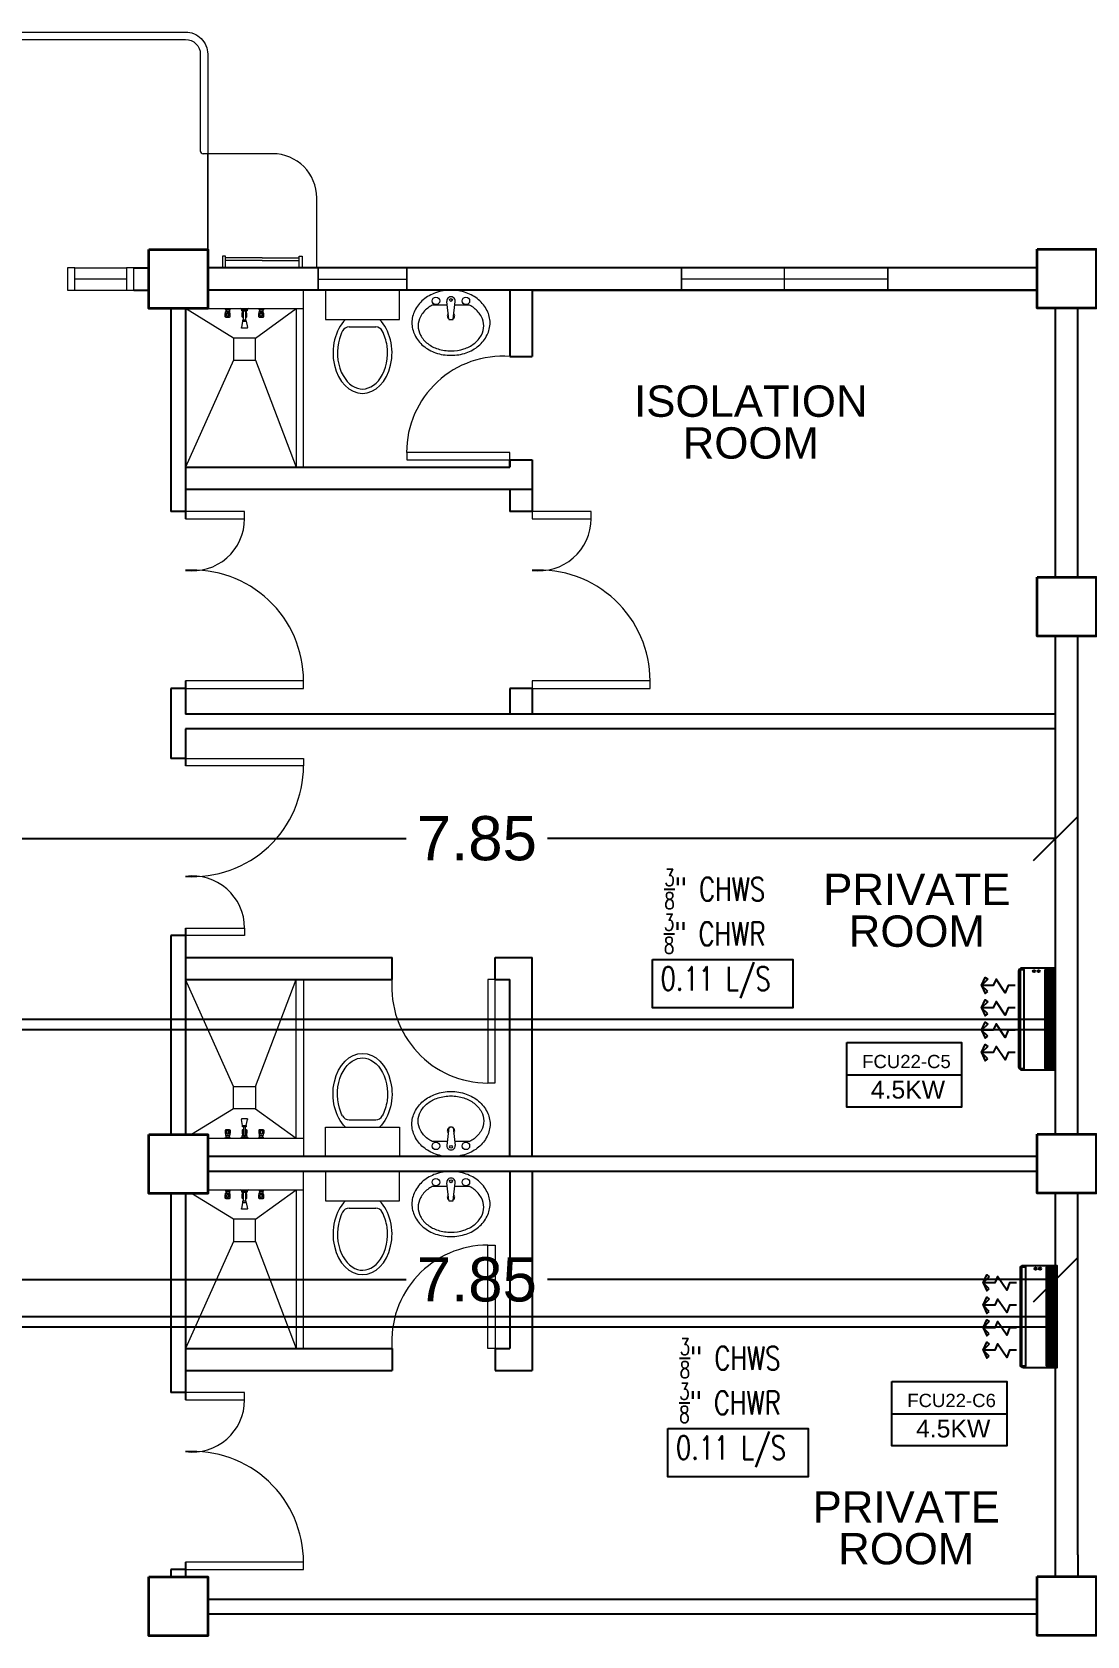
# Model space of a CAD drawing. Header units: millimetres. Extents: x 5 to 598, y 3 to 339.
# Drawn here: x 145.38 to 152.54, y 132.88 to 143.76 of the extents above; entities that cross this region are included whole.
import ezdxf

# ---------------------------------------------------------------- set-up
doc = ezdxf.new("R2010")
doc.units = ezdxf.units.MM
doc.header["$MEASUREMENT"] = 0
for name, color, linetype in [('AIR', 7, 'Continuous'), ('fcu line', 7, 'Continuous'), ('fcu return', 7, 'Continuous'), ('label', 7, 'Continuous'), ('Legends', 7, 'Continuous'), ('pipe label', 7, 'Continuous')]:
    doc.layers.add(name, color=color, linetype=linetype)
doc.styles.add('Arch-Dim', font='simplex.shx', dxfattribs={"width": 0.75})
doc.styles.get("Standard").update_dxf_attribs({"font": 'arial.ttf'})
doc.styles.add('SWISSLT175', font='swissl.ttf', dxfattribs={"height": 0.175})
doc.dimstyles.new('Copy of dimension', dxfattribs={"dimtxt": 0.3, "dimasz": 0.3, "dimexe": 0.18, "dimexo": 0.0625, "dimgap": 0.09, "dimtad": 0, "dimzin": 0, "dimdsep": 46, "dimtxsty": 'Standard', "dimblk": 'OBLIQUE', "dimcen": 0.09, "dimclrd": 256, "dimclre": 256, "dimclrt": 256, "dimadec": 0, "dimazin": 0, "dimtfac": 1, "dimtofl": 0, "dimtmove": 0, "dimatfit": 3, "dimldrblk": 'OBLIQUE', "dimfxl": 1, "dimtolj": 1, "dimtzin": 0, "dimarcsym": 0})

# ---------------------------------------------------------------- blocks, each defined once
blk = doc.blocks.new('CARRIER-S30-32 (FCD)')
at = {"layer": 'AIR'}
for p, q in [((0.825, -0.05), (-0.825, -0.05)), ((0.825, -0.075), (-0.825, -0.075)), ((0.825, -0.1), (-0.825, -0.1)), ((0.825, -0.125), (-0.825, -0.125)), ((0.825, -0.15), (-0.825, -0.15)), ((-0.6, -0.025), (-0.6, -0.175)), ((-0.4, -0.025), (-0.4, -0.175)), ((-0.2, -0.025), (-0.2, -0.175)), ((0, -0.025), (0, -0.175)), ((0.2, -0.025), (0.2, -0.175)), ((0.4, -0.025), (0.4, -0.175)), ((0.6, -0.025), (0.6, -0.175))]:
    blk.add_line(p, q, dxfattribs=at)
for points in [[(-0.8, -0.62), (0.8, -0.62, 0.414214), (0.85, -0.57), (0.85, 0), (-0.85, 0), (-0.85, -0.57, 0.414214)], [(-0.8, -0.595), (0.8, -0.595, 0.414214), (0.825, -0.57), (0.825, -0.525), (-0.825, -0.525), (-0.825, -0.57, 0.414214)]]:
    blk.add_lwpolyline(points, format="xyb", close=True, dxfattribs=at)
for points in [[(-0.825, -0.025), (0.825, -0.025), (0.825, -0.175), (-0.825, -0.175)], [(-0.664, -1.134), (-0.562, -1.239), (-0.697, -1.177)], [(-0.461, -1.134), (-0.562, -1.239), (-0.428, -1.177)], [(-0.289, -1.134), (-0.188, -1.239), (-0.322, -1.177)], [(-0.086, -1.134), (-0.188, -1.239), (-0.053, -1.177)], [(0.086, -1.134), (0.187, -1.239), (0.053, -1.177)], [(0.289, -1.134), (0.187, -1.239), (0.322, -1.177)], [(0.461, -1.134), (0.562, -1.239), (0.428, -1.177)], [(0.664, -1.134), (0.562, -1.239), (0.697, -1.177)]]:
    blk.add_lwpolyline(points, close=True, dxfattribs=at)
for points in [[(-0.562, -0.678), (-0.562, -0.794), (-0.44, -0.843), (-0.667, -0.996), (-0.562, -1.044), (-0.562, -1.239)], [(-0.188, -0.678), (-0.188, -0.794), (-0.065, -0.843), (-0.292, -0.996), (-0.188, -1.044), (-0.188, -1.239)], [(0.187, -0.678), (0.187, -0.794), (0.31, -0.843), (0.083, -0.996), (0.187, -1.044), (0.187, -1.239)], [(0.562, -0.678), (0.562, -0.794), (0.685, -0.843), (0.458, -0.996), (0.562, -1.044), (0.562, -1.239)]]:
    blk.add_lwpolyline(points, dxfattribs=at)
for centre in [(-0.8, -0.285), (-0.8, -0.36)]:
    blk.add_circle(centre, 0.0187, dxfattribs=at)
blk = doc.blocks.new('_Oblique')
at = {"color": 0, "linetype": 'ByBlock', "lineweight": -2}
blk.add_line((-0.5, -0.5), (0.5, 0.5), dxfattribs=at)
blk = doc.blocks.new('*D92')
at = {"layer": 'Defpoints', "color": 0, "transparency": 16777216}
for p in [(152.325, 135.3), (144.475, 135.05), (152.325, 135.05)]:
    blk.add_point(p, dxfattribs=at)
at = {"layer": 'Legends', "lineweight": -2, "transparency": 16777216}
for p, q in [((144.475, 135.112), (144.475, 135.48)), ((152.325, 135.112), (152.325, 135.48)), ((144.475, 135.3), (147.92, 135.3)), ((152.325, 135.3), (148.879, 135.3))]:
    blk.add_line(p, q, dxfattribs=at)
at = {"layer": 'Legends', "lineweight": -2, "transparency": 16777216, "xscale": 0.3, "yscale": 0.3, "zscale": 0.3, "rotation": 180}
blk.add_blockref('_Oblique', (144.475, 135.3), dxfattribs=at)
at = {"layer": 'Legends', "lineweight": -2, "transparency": 16777216, "xscale": 0.3, "yscale": 0.3, "zscale": 0.3}
blk.add_blockref('_Oblique', (152.325, 135.3), dxfattribs=at)
at = {"layer": 'Legends', "transparency": 16777216, "insert": (148.4, 135.3), "char_height": 0.3, "attachment_point": 5}
blk.add_mtext('\\A1;7.85', dxfattribs=at)
blk = doc.blocks.new('*D95')
at = {"layer": 'Defpoints', "color": 0, "transparency": 16777216}
for p in [(152.325, 138.291), (144.475, 137.067), (152.325, 137.067)]:
    blk.add_point(p, dxfattribs=at)
at = {"layer": 'Legends', "lineweight": -2, "transparency": 16777216}
for p, q in [((144.475, 137.13), (144.475, 138.471)), ((152.325, 137.13), (152.325, 138.471)), ((144.475, 138.291), (147.92, 138.291)), ((152.325, 138.291), (148.879, 138.291))]:
    blk.add_line(p, q, dxfattribs=at)
at = {"layer": 'Legends', "lineweight": -2, "transparency": 16777216, "xscale": 0.3, "yscale": 0.3, "zscale": 0.3, "rotation": 180}
blk.add_blockref('_Oblique', (144.475, 138.291), dxfattribs=at)
at = {"layer": 'Legends', "lineweight": -2, "transparency": 16777216, "xscale": 0.3, "yscale": 0.3, "zscale": 0.3}
blk.add_blockref('_Oblique', (152.325, 138.291), dxfattribs=at)
at = {"layer": 'Legends', "transparency": 16777216, "insert": (148.4, 138.291), "char_height": 0.3, "attachment_point": 5}
blk.add_mtext('\\A1;7.85', dxfattribs=at)

msp = doc.modelspace()

# ---------------------------------------------------------------- linework, layer by layer
at = {"color": 8, "linetype": 'ByBlock', "lineweight": 9}
for p, q in [((147.015, 142.934), (146.545, 142.934)), ((147.315, 142.159), (147.315, 142.634)), ((146.695, 142.239), (146.675, 142.239)), ((146.675, 142.239), (146.675, 142.159)), ((146.695, 142.159), (146.695, 142.239)), ((147.195, 142.159), (147.195, 142.239)), ((147.195, 142.239), (147.215, 142.239)), ((147.215, 142.239), (147.215, 142.159)), ((146.575, 142.159), (147.325, 142.159)), ((146.945, 142.229), (146.695, 142.229)), ((146.945, 142.209), (146.695, 142.209)), ((146.945, 142.229), (147.195, 142.229)), ((146.945, 142.209), (147.195, 142.209)), ((147.215, 142.159), (147.315, 142.159)), ((147.325, 142.159), (147.325, 142.009)), ((147.925, 142.009), (147.925, 142.159)), ((151.187, 142.159), (149.787, 142.159)), ((149.787, 142.159), (149.787, 142.009)), ((150.487, 142.009), (150.487, 142.159)), ((151.187, 142.009), (151.187, 142.159)), ((147.325, 142.084), (147.925, 142.084)), ((151.187, 142.084), (149.787, 142.084)), ((147.325, 142.009), (147.925, 142.009)), ((150.487, 142.009), (151.187, 142.009)), ((146.575, 141.884), (147.225, 141.884)), ((152.325, 139.134), (152.325, 139.662)), ((152.475, 137.234), (152.475, 138.234)), ((152.475, 136.287), (152.475, 137.084)), ((146.575, 136.259), (147.225, 136.259)), ((146.575, 135.909), (147.225, 135.909)), ((152.325, 133.434), (152.325, 133.287))]:
    msp.add_line(p, q, dxfattribs=at)
at = {"color": 8, "linetype": 'ByBlock', "lineweight": 13}
for p, q in [((145.675, 142.159), (146.025, 142.159)), ((146.025, 142.084), (145.675, 142.084)), ((145.675, 142.009), (146.025, 142.009))]:
    msp.add_line(p, q, dxfattribs=at)
at = {"color": 8, "linetype": 'ByBlock', "lineweight": 25}
for p, q in [((146.075, 142.159), (146.175, 142.159)), ((152.2, 142.159), (146.575, 142.159)), ((146.075, 142.009), (146.175, 142.009)), ((152.2, 142.009), (146.575, 142.009)), ((148.775, 142.009), (152.2, 142.009)), ((146.325, 141.884), (146.325, 140.509)), ((146.425, 141.884), (146.425, 140.459)), ((152.325, 140.062), (152.325, 141.886)), ((152.475, 140.062), (152.475, 141.886)), ((146.425, 140.509), (146.325, 140.509)), ((152.325, 136.287), (152.325, 139.662)), ((152.475, 136.287), (152.475, 139.662)), ((146.325, 139.309), (146.325, 139.084)), ((146.425, 139.309), (146.325, 139.309)), ((146.425, 139.359), (146.425, 139.134)), ((146.325, 139.084), (146.325, 138.834)), ((152.325, 139.134), (146.425, 139.134)), ((152.325, 139.034), (146.425, 139.034)), ((146.425, 139.034), (146.425, 138.784)), ((152.325, 136.287), (152.325, 139.034)), ((146.425, 138.834), (146.325, 138.834)), ((146.425, 137.684), (146.425, 136.284)), ((146.325, 137.634), (146.325, 136.284)), ((146.425, 137.634), (146.325, 137.634)), ((152.2, 136.134), (146.575, 136.134)), ((152.2, 136.034), (146.575, 136.034)), ((146.325, 135.884), (146.325, 134.534)), ((146.425, 135.884), (146.425, 134.484)), ((152.325, 133.287), (152.325, 135.887)), ((152.325, 133.434), (152.325, 135.887)), ((152.475, 133.434), (152.475, 135.887)), ((146.425, 134.534), (146.325, 134.534)), ((152.475, 133.434), (152.475, 133.287)), ((146.325, 133.334), (146.325, 133.284)), ((146.425, 133.334), (146.325, 133.334)), ((146.425, 133.384), (146.425, 133.284)), ((146.575, 133.134), (152.2, 133.134)), ((146.575, 133.034), (152.2, 133.034))]:
    msp.add_line(p, q, dxfattribs=at)
at = {"color": 8, "lineweight": 9}
for p, q in [((147.375, 142.009), (147.375, 141.809)), ((147.875, 142.009), (147.375, 142.009)), ((147.875, 141.809), (147.875, 142.009)), ((148.21, 141.811), (148.197, 141.932)), ((148.239, 141.811), (148.253, 141.932)), ((146.694, 141.884), (146.728, 141.884)), ((146.694, 141.883), (146.694, 141.884)), ((146.694, 141.883), (146.728, 141.883)), ((146.694, 141.883), (146.697, 141.876)), ((146.694, 141.85), (146.697, 141.854)), ((146.694, 141.828), (146.694, 141.85)), ((146.694, 141.828), (146.728, 141.828)), ((146.698, 141.826), (146.694, 141.828)), ((146.697, 141.876), (146.725, 141.876)), ((146.697, 141.862), (146.698, 141.864)), ((146.697, 141.862), (146.725, 141.862)), ((146.697, 141.856), (146.697, 141.862)), ((146.698, 141.864), (146.724, 141.864)), ((146.698, 141.85), (146.705, 141.85)), ((146.698, 141.837), (146.698, 141.849)), ((146.698, 141.826), (146.724, 141.826)), ((146.698, 141.825), (146.698, 141.826)), ((146.698, 141.825), (146.724, 141.825)), ((146.7, 141.876), (146.7, 141.864)), ((146.705, 141.837), (146.705, 141.849)), ((146.724, 141.85), (146.717, 141.85)), ((146.717, 141.837), (146.717, 141.849)), ((146.722, 141.876), (146.722, 141.864)), ((146.725, 141.862), (146.724, 141.864)), ((146.724, 141.837), (146.724, 141.849)), ((146.724, 141.826), (146.728, 141.828)), ((146.724, 141.825), (146.724, 141.826)), ((146.728, 141.883), (146.725, 141.876)), ((146.725, 141.856), (146.725, 141.862)), ((146.728, 141.85), (146.726, 141.854)), ((146.728, 141.883), (146.728, 141.884)), ((146.728, 141.828), (146.728, 141.85)), ((146.807, 141.878), (146.796, 141.884)), ((146.796, 141.884), (146.854, 141.884)), ((146.842, 141.878), (146.807, 141.878)), ((146.807, 141.868), (146.807, 141.878)), ((146.807, 141.878), (146.842, 141.878)), ((146.842, 141.868), (146.807, 141.868)), ((146.808, 141.85), (146.81, 141.854)), ((146.808, 141.828), (146.808, 141.85)), ((146.808, 141.828), (146.817, 141.828)), ((146.812, 141.826), (146.808, 141.828)), ((146.811, 141.864), (146.817, 141.864)), ((146.811, 141.862), (146.811, 141.864)), ((146.811, 141.862), (146.817, 141.862)), ((146.811, 141.856), (146.811, 141.862)), ((146.811, 141.85), (146.817, 141.85)), ((146.812, 141.837), (146.812, 141.849)), ((146.812, 141.826), (146.817, 141.826)), ((146.812, 141.825), (146.812, 141.826)), ((146.812, 141.825), (146.817, 141.825)), ((146.812, 141.806), (146.812, 141.798)), ((146.837, 141.806), (146.812, 141.806)), ((146.813, 141.868), (146.813, 141.864)), ((146.817, 141.806), (146.817, 141.868)), ((146.817, 141.868), (146.832, 141.868)), ((146.832, 141.868), (146.832, 141.806)), ((146.832, 141.864), (146.838, 141.864)), ((146.832, 141.862), (146.839, 141.862)), ((146.838, 141.85), (146.832, 141.85)), ((146.832, 141.828), (146.841, 141.828)), ((146.832, 141.826), (146.838, 141.826)), ((146.832, 141.825), (146.838, 141.825)), ((146.836, 141.868), (146.836, 141.864)), ((146.837, 141.798), (146.837, 141.806)), ((146.839, 141.862), (146.838, 141.864)), ((146.838, 141.837), (146.838, 141.849)), ((146.838, 141.826), (146.841, 141.828)), ((146.838, 141.825), (146.838, 141.826)), ((146.839, 141.856), (146.839, 141.862)), ((146.841, 141.85), (146.839, 141.854)), ((146.841, 141.828), (146.841, 141.85)), ((146.854, 141.884), (146.842, 141.878)), ((146.842, 141.878), (146.842, 141.868)), ((146.921, 141.883), (146.921, 141.884)), ((146.921, 141.884), (146.955, 141.884)), ((146.921, 141.883), (146.925, 141.876)), ((146.921, 141.883), (146.955, 141.883)), ((146.922, 141.85), (146.924, 141.854)), ((146.922, 141.828), (146.922, 141.85)), ((146.925, 141.826), (146.922, 141.828)), ((146.922, 141.828), (146.955, 141.828)), ((146.924, 141.862), (146.925, 141.864)), ((146.924, 141.856), (146.924, 141.862)), ((146.924, 141.862), (146.952, 141.862)), ((146.925, 141.876), (146.952, 141.876)), ((146.925, 141.864), (146.952, 141.864)), ((146.925, 141.85), (146.932, 141.85)), ((146.925, 141.837), (146.925, 141.849)), ((146.925, 141.825), (146.925, 141.826)), ((146.925, 141.826), (146.951, 141.826)), ((146.925, 141.825), (146.951, 141.825)), ((146.927, 141.876), (146.927, 141.864)), ((146.932, 141.837), (146.932, 141.849)), ((146.952, 141.85), (146.944, 141.85)), ((146.944, 141.837), (146.944, 141.849)), ((146.95, 141.876), (146.95, 141.864)), ((146.951, 141.837), (146.951, 141.849)), ((146.951, 141.826), (146.955, 141.828)), ((146.951, 141.825), (146.951, 141.826)), ((146.955, 141.883), (146.952, 141.876)), ((146.952, 141.862), (146.952, 141.864)), ((146.952, 141.856), (146.952, 141.862)), ((146.955, 141.85), (146.953, 141.854)), ((146.955, 141.883), (146.955, 141.884)), ((146.955, 141.828), (146.955, 141.85)), ((147.375, 141.809), (147.875, 141.809)), ((146.812, 141.798), (146.804, 141.756)), ((146.844, 141.752), (146.805, 141.752)), ((146.812, 141.798), (146.837, 141.798)), ((146.812, 141.798), (146.837, 141.798)), ((146.837, 141.798), (146.846, 141.756)), ((147.534, 141.759), (147.715, 141.759)), ((146.812, 136.344), (146.804, 136.386)), ((146.844, 136.39), (146.805, 136.39)), ((146.837, 136.344), (146.846, 136.386)), ((147.534, 136.384), (147.715, 136.384)), ((146.698, 136.316), (146.694, 136.314)), ((146.694, 136.314), (146.728, 136.314)), ((146.694, 136.314), (146.694, 136.292)), ((146.694, 136.292), (146.697, 136.288)), ((146.694, 136.259), (146.697, 136.266)), ((146.694, 136.259), (146.728, 136.259)), ((146.694, 136.259), (146.728, 136.259)), ((146.694, 136.259), (146.694, 136.259)), ((146.697, 136.286), (146.697, 136.28)), ((146.697, 136.28), (146.698, 136.278)), ((146.697, 136.28), (146.725, 136.28)), ((146.697, 136.266), (146.725, 136.266)), ((146.698, 136.317), (146.724, 136.317)), ((146.698, 136.317), (146.698, 136.316)), ((146.698, 136.316), (146.724, 136.316)), ((146.698, 136.305), (146.698, 136.293)), ((146.698, 136.292), (146.705, 136.292)), ((146.698, 136.278), (146.724, 136.278)), ((146.7, 136.266), (146.7, 136.278)), ((146.705, 136.305), (146.705, 136.293)), ((146.717, 136.305), (146.717, 136.293)), ((146.724, 136.292), (146.717, 136.292)), ((146.722, 136.266), (146.722, 136.278)), ((146.724, 136.317), (146.724, 136.316)), ((146.724, 136.316), (146.728, 136.314)), ((146.724, 136.305), (146.724, 136.293)), ((146.725, 136.28), (146.724, 136.278)), ((146.725, 136.286), (146.725, 136.28)), ((146.728, 136.259), (146.725, 136.266)), ((146.728, 136.292), (146.726, 136.288)), ((146.728, 136.314), (146.728, 136.292)), ((146.728, 136.259), (146.728, 136.259)), ((146.807, 136.264), (146.796, 136.259)), ((146.796, 136.259), (146.854, 136.259)), ((146.842, 136.274), (146.807, 136.274)), ((146.807, 136.274), (146.807, 136.264)), ((146.842, 136.264), (146.807, 136.264)), ((146.807, 136.264), (146.842, 136.264)), ((146.812, 136.316), (146.808, 136.314)), ((146.808, 136.314), (146.817, 136.314)), ((146.808, 136.314), (146.808, 136.292)), ((146.808, 136.292), (146.81, 136.288)), ((146.811, 136.292), (146.817, 136.292)), ((146.811, 136.286), (146.811, 136.28)), ((146.811, 136.28), (146.817, 136.28)), ((146.811, 136.28), (146.811, 136.278)), ((146.811, 136.278), (146.817, 136.278)), ((146.812, 136.336), (146.812, 136.344)), ((146.812, 136.344), (146.837, 136.344)), ((146.812, 136.344), (146.837, 136.344)), ((146.837, 136.336), (146.812, 136.336)), ((146.812, 136.317), (146.817, 136.317)), ((146.812, 136.317), (146.812, 136.316)), ((146.812, 136.316), (146.817, 136.316)), ((146.812, 136.305), (146.812, 136.293)), ((146.813, 136.274), (146.813, 136.278)), ((146.817, 136.336), (146.817, 136.274)), ((146.817, 136.274), (146.832, 136.274)), ((146.832, 136.274), (146.832, 136.336)), ((146.832, 136.317), (146.838, 136.317)), ((146.832, 136.316), (146.838, 136.316)), ((146.832, 136.314), (146.841, 136.314)), ((146.838, 136.292), (146.832, 136.292)), ((146.832, 136.28), (146.839, 136.28)), ((146.832, 136.278), (146.838, 136.278)), ((146.836, 136.274), (146.836, 136.278)), ((146.837, 136.344), (146.837, 136.336)), ((146.838, 136.317), (146.838, 136.316)), ((146.838, 136.316), (146.841, 136.314)), ((146.838, 136.305), (146.838, 136.293)), ((146.839, 136.28), (146.838, 136.278)), ((146.841, 136.292), (146.839, 136.288)), ((146.839, 136.286), (146.839, 136.28)), ((146.841, 136.314), (146.841, 136.292)), ((146.842, 136.264), (146.842, 136.274)), ((146.854, 136.259), (146.842, 136.264)), ((146.921, 136.259), (146.925, 136.266)), ((146.921, 136.259), (146.921, 136.259)), ((146.921, 136.259), (146.955, 136.259)), ((146.921, 136.259), (146.955, 136.259)), ((146.925, 136.316), (146.922, 136.314)), ((146.922, 136.314), (146.922, 136.292)), ((146.922, 136.314), (146.955, 136.314)), ((146.922, 136.292), (146.924, 136.288)), ((146.924, 136.286), (146.924, 136.28)), ((146.924, 136.28), (146.952, 136.28)), ((146.924, 136.28), (146.925, 136.278)), ((146.925, 136.317), (146.925, 136.316)), ((146.925, 136.317), (146.951, 136.317)), ((146.925, 136.316), (146.951, 136.316)), ((146.925, 136.305), (146.925, 136.293)), ((146.925, 136.292), (146.932, 136.292)), ((146.925, 136.278), (146.952, 136.278)), ((146.925, 136.266), (146.952, 136.266)), ((146.927, 136.266), (146.927, 136.278)), ((146.932, 136.305), (146.932, 136.293)), ((146.944, 136.305), (146.944, 136.293)), ((146.952, 136.292), (146.944, 136.292)), ((146.95, 136.266), (146.95, 136.278)), ((146.951, 136.317), (146.951, 136.316)), ((146.951, 136.316), (146.955, 136.314)), ((146.951, 136.305), (146.951, 136.293)), ((146.952, 136.286), (146.952, 136.28)), ((146.952, 136.28), (146.952, 136.278)), ((146.955, 136.259), (146.952, 136.266)), ((146.955, 136.292), (146.953, 136.288)), ((146.955, 136.314), (146.955, 136.292)), ((146.955, 136.259), (146.955, 136.259)), ((147.375, 136.134), (147.375, 136.334)), ((147.375, 136.334), (147.875, 136.334)), ((147.875, 136.334), (147.875, 136.134)), ((148.21, 136.331), (148.197, 136.21)), ((148.239, 136.331), (148.253, 136.21)), ((147.875, 136.134), (147.375, 136.134)), ((147.375, 136.034), (147.375, 135.834)), ((147.875, 136.034), (147.375, 136.034)), ((147.875, 135.834), (147.875, 136.034)), ((148.21, 135.836), (148.197, 135.957)), ((148.239, 135.836), (148.253, 135.957)), ((146.694, 135.909), (146.728, 135.909)), ((146.694, 135.908), (146.694, 135.909)), ((146.694, 135.908), (146.728, 135.908)), ((146.694, 135.908), (146.697, 135.901)), ((146.694, 135.875), (146.697, 135.879)), ((146.694, 135.853), (146.694, 135.875)), ((146.694, 135.853), (146.728, 135.853)), ((146.698, 135.851), (146.694, 135.853)), ((146.697, 135.901), (146.725, 135.901)), ((146.697, 135.887), (146.698, 135.889)), ((146.697, 135.887), (146.725, 135.887)), ((146.697, 135.881), (146.697, 135.887)), ((146.698, 135.889), (146.724, 135.889)), ((146.698, 135.875), (146.705, 135.875)), ((146.698, 135.862), (146.698, 135.874)), ((146.698, 135.851), (146.724, 135.851)), ((146.698, 135.85), (146.698, 135.851)), ((146.698, 135.85), (146.724, 135.85)), ((146.7, 135.901), (146.7, 135.889)), ((146.705, 135.862), (146.705, 135.874)), ((146.724, 135.875), (146.717, 135.875)), ((146.717, 135.862), (146.717, 135.874)), ((146.722, 135.901), (146.722, 135.889)), ((146.725, 135.887), (146.724, 135.889)), ((146.724, 135.862), (146.724, 135.874)), ((146.724, 135.851), (146.728, 135.853)), ((146.724, 135.85), (146.724, 135.851)), ((146.728, 135.908), (146.725, 135.901)), ((146.725, 135.881), (146.725, 135.887)), ((146.728, 135.875), (146.726, 135.879)), ((146.728, 135.908), (146.728, 135.909)), ((146.728, 135.853), (146.728, 135.875)), ((146.807, 135.903), (146.796, 135.909)), ((146.796, 135.909), (146.854, 135.909)), ((146.812, 135.823), (146.804, 135.781)), ((146.842, 135.903), (146.807, 135.903)), ((146.807, 135.893), (146.807, 135.903)), ((146.807, 135.903), (146.842, 135.903)), ((146.842, 135.893), (146.807, 135.893)), ((146.808, 135.875), (146.81, 135.879)), ((146.808, 135.853), (146.808, 135.875)), ((146.808, 135.853), (146.817, 135.853)), ((146.812, 135.851), (146.808, 135.853)), ((146.811, 135.889), (146.817, 135.889)), ((146.811, 135.887), (146.811, 135.889)), ((146.811, 135.887), (146.817, 135.887)), ((146.811, 135.881), (146.811, 135.887)), ((146.811, 135.875), (146.817, 135.875)), ((146.812, 135.862), (146.812, 135.874)), ((146.812, 135.851), (146.817, 135.851)), ((146.812, 135.85), (146.812, 135.851)), ((146.812, 135.85), (146.817, 135.85)), ((146.812, 135.831), (146.812, 135.823)), ((146.837, 135.831), (146.812, 135.831)), ((146.812, 135.823), (146.837, 135.823)), ((146.812, 135.823), (146.837, 135.823)), ((146.813, 135.893), (146.813, 135.889)), ((146.817, 135.831), (146.817, 135.893)), ((146.817, 135.893), (146.832, 135.893)), ((146.832, 135.893), (146.832, 135.831)), ((146.832, 135.889), (146.838, 135.889)), ((146.832, 135.887), (146.839, 135.887)), ((146.838, 135.875), (146.832, 135.875)), ((146.832, 135.853), (146.841, 135.853)), ((146.832, 135.851), (146.838, 135.851)), ((146.832, 135.85), (146.838, 135.85)), ((146.836, 135.893), (146.836, 135.889)), ((146.837, 135.823), (146.837, 135.831)), ((146.837, 135.823), (146.846, 135.781)), ((146.839, 135.887), (146.838, 135.889)), ((146.838, 135.862), (146.838, 135.874)), ((146.838, 135.851), (146.841, 135.853)), ((146.838, 135.85), (146.838, 135.851)), ((146.839, 135.881), (146.839, 135.887)), ((146.841, 135.875), (146.839, 135.879)), ((146.841, 135.853), (146.841, 135.875)), ((146.854, 135.909), (146.842, 135.903)), ((146.842, 135.903), (146.842, 135.893)), ((146.921, 135.908), (146.921, 135.909)), ((146.921, 135.909), (146.955, 135.909)), ((146.921, 135.908), (146.925, 135.901)), ((146.921, 135.908), (146.955, 135.908)), ((146.922, 135.875), (146.924, 135.879)), ((146.922, 135.853), (146.922, 135.875)), ((146.925, 135.851), (146.922, 135.853)), ((146.922, 135.853), (146.955, 135.853)), ((146.924, 135.887), (146.925, 135.889)), ((146.924, 135.881), (146.924, 135.887)), ((146.924, 135.887), (146.952, 135.887)), ((146.925, 135.901), (146.952, 135.901)), ((146.925, 135.889), (146.952, 135.889)), ((146.925, 135.875), (146.932, 135.875)), ((146.925, 135.862), (146.925, 135.874)), ((146.925, 135.85), (146.925, 135.851)), ((146.925, 135.851), (146.951, 135.851)), ((146.925, 135.85), (146.951, 135.85)), ((146.927, 135.901), (146.927, 135.889)), ((146.932, 135.862), (146.932, 135.874)), ((146.952, 135.875), (146.944, 135.875)), ((146.944, 135.862), (146.944, 135.874)), ((146.95, 135.901), (146.95, 135.889)), ((146.951, 135.862), (146.951, 135.874)), ((146.951, 135.851), (146.955, 135.853)), ((146.951, 135.85), (146.951, 135.851)), ((146.955, 135.908), (146.952, 135.901)), ((146.952, 135.887), (146.952, 135.889)), ((146.952, 135.881), (146.952, 135.887)), ((146.955, 135.875), (146.953, 135.879)), ((146.955, 135.908), (146.955, 135.909)), ((146.955, 135.853), (146.955, 135.875)), ((147.375, 135.834), (147.875, 135.834)), ((146.844, 135.777), (146.805, 135.777)), ((147.534, 135.784), (147.715, 135.784))]:
    msp.add_line(p, q, dxfattribs=at)
at = {"color": 8, "lineweight": 25, "ltscale": 0.3}
for p, q in [((148.625, 142.009), (148.625, 141.559)), ((148.775, 142.009), (148.775, 141.559)), ((148.625, 140.859), (148.625, 140.809)), ((148.775, 140.859), (148.775, 140.659)), ((146.425, 140.809), (148.625, 140.809)), ((146.425, 140.659), (148.775, 140.659))]:
    msp.add_line(p, q, dxfattribs=at)
at = {"color": 8, "linetype": 'ByBlock', "lineweight": 9, "ltscale": 0.3}
for p, q in [((146.75, 141.684), (146.425, 141.884)), ((146.9, 141.684), (147.175, 141.884)), ((146.75, 141.534), (146.425, 140.809)), ((146.9, 141.534), (147.175, 140.809)), ((146.75, 136.609), (146.425, 137.334)), ((146.9, 136.609), (147.175, 137.334)), ((146.75, 136.459), (146.465, 136.284)), ((146.9, 136.459), (147.175, 136.259)), ((146.75, 135.709), (146.465, 135.884)), ((146.9, 135.709), (147.175, 135.909)), ((146.75, 135.559), (146.425, 134.834)), ((146.9, 135.559), (147.175, 134.834))]:
    msp.add_line(p, q, dxfattribs=at)
at = {"color": 8, "linetype": 'Continuous', "lineweight": 25}
for p, q in [((148.625, 141.559), (148.775, 141.559)), ((148.625, 140.809), (148.625, 140.859)), ((148.625, 140.859), (148.775, 140.859)), ((148.625, 140.659), (148.625, 140.509)), ((148.775, 140.659), (148.775, 140.509)), ((148.775, 140.509), (148.625, 140.509)), ((148.625, 139.309), (148.625, 139.134)), ((148.775, 139.309), (148.625, 139.309)), ((148.775, 139.309), (148.775, 139.134))]:
    msp.add_line(p, q, dxfattribs=at)
at = {"color": 8, "linetype": 'ByBlock', "lineweight": 25, "ltscale": 0.3}
for p, q in [((146.425, 137.484), (147.825, 137.484)), ((147.825, 137.334), (147.825, 137.484)), ((148.525, 137.484), (148.775, 137.484)), ((148.525, 137.334), (148.525, 137.484)), ((148.775, 136.134), (148.775, 137.484)), ((146.425, 137.334), (147.825, 137.334)), ((148.525, 137.334), (148.625, 137.334)), ((148.625, 136.134), (148.625, 137.334)), ((148.625, 136.034), (148.625, 134.834)), ((148.775, 136.034), (148.775, 134.684)), ((146.425, 134.834), (147.825, 134.834)), ((147.825, 134.834), (147.825, 134.684)), ((148.525, 134.834), (148.625, 134.834)), ((148.525, 134.834), (148.525, 134.684)), ((146.425, 134.684), (147.825, 134.684)), ((148.525, 134.684), (148.775, 134.684))]:
    msp.add_line(p, q, dxfattribs=at)
at = {"color": 8, "linetype": 'ByBlock', "lineweight": 9}
for points in [[(143.475, 142.159), (143.475, 143.609, -0.414214), (143.625, 143.759), (146.425, 143.759, -0.414214), (146.575, 143.609), (146.575, 142.284), (146.575, 142.934)], [(143.525, 142.159), (143.525, 143.609, -0.414214), (143.625, 143.709), (146.425, 143.709, -0.414214), (146.525, 143.609), (146.525, 142.954)]]:
    msp.add_lwpolyline(points, format="xyb", dxfattribs=at)
at = {"color": 8, "linetype": 'ByBlock', "lineweight": 35}
for points in [[(146.175, 142.284), (146.575, 142.284), (146.575, 141.884), (146.175, 141.884)], [(152.2, 142.286), (152.6, 142.286), (152.6, 141.886), (152.2, 141.886)], [(152.2, 140.062), (152.6, 140.062), (152.6, 139.662), (152.2, 139.662)], [(146.175, 136.284), (146.575, 136.284), (146.575, 135.884), (146.175, 135.884)], [(152.2, 136.287), (152.6, 136.287), (152.6, 135.887), (152.2, 135.887)], [(146.175, 133.284), (146.575, 133.284), (146.575, 132.884), (146.175, 132.884)], [(152.2, 133.287), (152.6, 133.287), (152.6, 132.887), (152.2, 132.887)]]:
    msp.add_lwpolyline(points, close=True, dxfattribs=at)
at = {"color": 8, "linetype": 'ByBlock', "lineweight": 13}
for points in [[(145.625, 142.159), (145.625, 142.009), (145.675, 142.009), (145.675, 142.159)], [(146.025, 142.159), (146.025, 142.009), (146.075, 142.009), (146.075, 142.159)]]:
    msp.add_lwpolyline(points, close=True, dxfattribs=at)
at = {"color": 8, "lineweight": 9}
for points in [[(147.325, 142.159), (147.925, 142.159), (147.925, 142.009), (147.325, 142.009)], [(149.787, 142.159), (151.187, 142.159), (151.187, 142.009), (149.787, 142.009)]]:
    msp.add_lwpolyline(points, close=True, dxfattribs=at)
at = {"color": 8, "linetype": 'ByBlock', "lineweight": 9, "ltscale": 0.3}
for points in [[(147.175, 141.884), (147.175, 140.809), (147.225, 140.809), (147.225, 142.009), (147.225, 142.009)], [(147.175, 136.259), (147.175, 137.334), (147.225, 137.334), (147.225, 136.134), (147.225, 136.134)], [(147.175, 135.909), (147.175, 134.834), (147.225, 134.834), (147.225, 136.034), (147.225, 136.034)]]:
    msp.add_lwpolyline(points, dxfattribs=at)
at = {"color": 8, "lineweight": 9}
for points in [[(147.96, 141.788, 0.11576), (147.979, 141.705, 0.104047), (148.037, 141.631, 0.090875), (148.121, 141.584, 0.083344), (148.225, 141.567, 0.083344), (148.328, 141.584, 0.090875), (148.412, 141.631, 0.104047), (148.47, 141.705, 0.11576), (148.49, 141.788, 0.11576), (148.47, 141.87, 0.104047), (148.412, 141.944, 0.090875), (148.328, 141.991, 0.083344), (148.225, 142.009, 0.083344), (148.121, 141.991, 0.090875), (148.037, 141.944, 0.104047), (147.979, 141.87, 0.11576)], [(147.96, 136.355, -0.11576), (147.979, 136.437, -0.104047), (148.037, 136.511, -0.090875), (148.121, 136.558, -0.083344), (148.225, 136.576, -0.083344), (148.328, 136.558, -0.090875), (148.412, 136.511, -0.104047), (148.47, 136.437, -0.11576), (148.49, 136.355, -0.11576), (148.47, 136.272, -0.104047), (148.412, 136.198, -0.090875), (148.328, 136.151, -0.083344), (148.225, 136.134, -0.083344), (148.121, 136.151, -0.090875), (148.037, 136.198, -0.104047), (147.979, 136.272, -0.11576)], [(147.96, 135.813, 0.11576), (147.979, 135.73, 0.104047), (148.037, 135.656, 0.090875), (148.121, 135.609, 0.083344), (148.225, 135.592, 0.083344), (148.328, 135.609, 0.090875), (148.412, 135.656, 0.104047), (148.47, 135.73, 0.11576), (148.49, 135.813, 0.11576), (148.47, 135.895, 0.104047), (148.412, 135.969, 0.090875), (148.328, 136.016, 0.083344), (148.225, 136.034, 0.083344), (148.121, 136.016, 0.090875), (148.037, 135.969, 0.104047), (147.979, 135.895, 0.11576)]]:
    msp.add_lwpolyline(points, format="xyb", close=True, dxfattribs=at)
for points in [[(148.002, 141.767, 0.124838), (148.018, 141.704, 0.105788), (148.067, 141.646, 0.086697), (148.137, 141.61, 0.076776), (148.225, 141.597, 0.076776), (148.312, 141.61, 0.086697), (148.382, 141.646, 0.105788), (148.431, 141.704, 0.124838), (148.447, 141.767, 0.124838), (148.431, 141.829, 0.105788), (148.382, 141.887, 0.040067), (148.351, 141.907), (148.249, 141.907, 0.040067)], [(148.2, 141.907), (148.098, 141.907, 0.040067), (148.067, 141.887, 0.105788), (148.018, 141.829, 0.124838), (148.002, 141.767, 0.124838)], [(148.002, 136.376, -0.124838), (148.018, 136.438, -0.105788), (148.067, 136.496, -0.086697), (148.137, 136.532, -0.076776), (148.225, 136.546, -0.076776), (148.312, 136.532, -0.086697), (148.382, 136.496, -0.105788), (148.431, 136.438, -0.124838), (148.447, 136.376, -0.124838), (148.431, 136.313, -0.105788), (148.382, 136.255, -0.040067), (148.351, 136.236), (148.249, 136.236, -0.040067)], [(148.2, 136.236), (148.098, 136.236, -0.040067), (148.067, 136.255, -0.105788), (148.018, 136.313, -0.124838), (148.002, 136.376, -0.124838)], [(148.002, 135.792, 0.124838), (148.018, 135.729, 0.105788), (148.067, 135.671, 0.086697), (148.137, 135.635, 0.076776), (148.225, 135.622, 0.076776), (148.312, 135.635, 0.086697), (148.382, 135.671, 0.105788), (148.431, 135.729, 0.124838), (148.447, 135.792, 0.124838), (148.431, 135.854, 0.105788), (148.382, 135.912, 0.040067), (148.351, 135.932), (148.249, 135.932, 0.040067)], [(148.2, 135.932), (148.098, 135.932, 0.040067), (148.067, 135.912, 0.105788), (148.018, 135.854, 0.124838), (148.002, 135.792, 0.124838)]]:
    msp.add_lwpolyline(points, format="xyb", dxfattribs=at)
at = {"color": 8, "linetype": 'ByBlock', "lineweight": 9, "ltscale": 0.03}
for points in [[(146.9, 141.684), (146.75, 141.684), (146.75, 141.534), (146.9, 141.534)], [(146.9, 136.459), (146.75, 136.459), (146.75, 136.609), (146.9, 136.609)], [(146.9, 135.709), (146.75, 135.709), (146.75, 135.559), (146.9, 135.559)]]:
    msp.add_lwpolyline(points, close=True, dxfattribs=at)
at = {"color": 8, "lineweight": 13, "ltscale": 0.03}
for points in [[(148.625, 140.859), (148.625, 140.909), (147.925, 140.909), (147.925, 140.859)], [(146.425, 140.509), (146.425, 140.459), (146.825, 140.459), (146.825, 140.509)], [(148.775, 140.509), (148.775, 140.459), (149.175, 140.459), (149.175, 140.509)], [(146.425, 139.359), (146.425, 139.309), (147.225, 139.309), (147.225, 139.359)], [(148.775, 139.359), (148.775, 139.309), (149.575, 139.309), (149.575, 139.359)], [(146.425, 138.784), (146.425, 138.834), (147.225, 138.834), (147.225, 138.784)], [(146.425, 137.634), (146.425, 137.684), (146.825, 137.684), (146.825, 137.634)], [(148.525, 137.334), (148.475, 137.334), (148.475, 136.634), (148.525, 136.634)], [(148.525, 134.834), (148.475, 134.834), (148.475, 135.534), (148.525, 135.534)], [(146.425, 134.534), (146.425, 134.484), (146.825, 134.484), (146.825, 134.534)], [(146.425, 133.384), (146.425, 133.334), (147.225, 133.334), (147.225, 133.384)]]:
    msp.add_lwpolyline(points, close=True, dxfattribs=at)
at = {"color": 8, "lineweight": 9}
for centre, radius in [((148.123, 141.936), 0.0255), ((148.225, 141.942), 0.0095), ((148.326, 141.936), 0.0255), ((148.123, 136.207), 0.0255), ((148.225, 136.2), 0.0095), ((148.326, 136.207), 0.0255), ((148.123, 135.961), 0.0255), ((148.225, 135.967), 0.0095), ((148.326, 135.961), 0.0255)]:
    msp.add_circle(centre, radius, dxfattribs=at)
at = {"color": 8, "linetype": 'ByBlock', "lineweight": 9}
for centre, radius, start, end in [((146.545, 142.954), 0.02, 180, 270), ((147.015, 142.634), 0.3, 0, 90)]:
    msp.add_arc(centre, radius, start, end, dxfattribs=at)
at = {"color": 8, "lineweight": 9}
for centre, radius, start, end in [((148.225, 141.936), 0.028, 353.7545, 186.2455), ((148.225, 141.834), 0.025, 138.7978, 233.6932), ((148.225, 141.904), 0.0948, 261.2026, 278.7974), ((148.225, 141.834), 0.025, 251.3793, 288.6207), ((148.225, 141.834), 0.025, 306.3068, 41.2022), ((147.534, 141.709), 0.05, 90, 151.8499), ((147.715, 141.709), 0.05, 28.0084, 90), ((147.534, 136.434), 0.05, 208.1501, 270), ((147.715, 136.434), 0.05, 270, 331.9916), ((148.225, 136.309), 0.025, 126.3068, 221.2022), ((148.225, 136.238), 0.0948, 81.2026, 98.7974), ((148.225, 136.309), 0.025, 71.3793, 108.6207), ((148.225, 136.309), 0.025, 318.7978, 53.6932), ((148.225, 136.207), 0.028, 173.7545, 6.2455), ((148.225, 135.961), 0.028, 353.7545, 186.2455), ((148.225, 135.859), 0.025, 138.7978, 233.6932), ((148.225, 135.929), 0.0948, 261.2026, 278.7974), ((148.225, 135.859), 0.025, 251.3793, 288.6207), ((148.225, 135.859), 0.025, 306.3068, 41.2022), ((147.534, 135.734), 0.05, 90, 151.8499), ((147.715, 135.734), 0.05, 28.0084, 90)]:
    msp.add_arc(centre, radius, start, end, dxfattribs=at)
at = {"color": 8, "lineweight": 13, "ltscale": 0.03}
for centre, radius, start, end in [((148.576, 140.909), 0.652, 85.7578, 180), ((146.472, 140.459), 0.353, 262.3719, 0), ((148.822, 140.459), 0.353, 262.3719, 0), ((146.473, 139.359), 0.752, 0, 93.6952), ((148.823, 139.359), 0.752, 0, 93.6952), ((146.473, 138.784), 0.752, 266.3048, 0), ((146.472, 137.684), 0.353, 0, 97.6281), ((148.475, 137.285), 0.652, 175.7578, 270), ((148.475, 134.882), 0.652, 90, 184.2422), ((146.472, 134.484), 0.353, 262.3719, 0), ((146.473, 133.384), 0.752, 0, 93.6952)]:
    msp.add_arc(centre, radius, start, end, dxfattribs=at)
at = {"color": 8, "lineweight": 9}
for centre, major_axis, ratio, start_param, end_param in [((146.685, 141.838), (-0.00896, 0.00896), 1, 3.15309, 3.864175), ((146.683, 141.843), (0.0118, 0.0118), 1, 6.018417, 6.150642), ((146.693, 141.856), (0.00268, 0.00268), 1, 5.003733, 5.497675), ((146.694, 141.849), (0.00268, 0.00268), 1, 5.497675, 6.125314), ((146.709, 141.849), (-0.00268, 0.00268), 1, 0.157647, 0.785286), ((146.715, 141.838), (-0.00738, 0.00738), 1, 0.858879, 1.643677), ((146.716, 141.844), (0.00887, 0.00887), 1, 1.36743, 1.728443), ((146.711, 141.851), (-0.00268, 0.00268), 1, -1.367654, -0.203367), ((146.711, 141.833), (-0.00268, 0.00268), 1, 1.643677, 3.068487), ((146.706, 141.844), (0.00887, 0.00887), 1, 6.125314, 6.486327), ((146.707, 141.838), (0.00738, 0.00738), 1, 4.639283, 5.424081), ((146.713, 141.849), (-0.00268, 0.00268), 1, 3.926878, 4.554518), ((146.728, 141.849), (0.00268, 0.00268), 1, 1.728443, 2.356082), ((146.737, 141.838), (0.00896, 0.00896), 1, 2.418785, 3.129871), ((146.729, 141.856), (0.00268, 0.00268), 1, 2.356082, 2.850023), ((146.739, 141.843), (-0.0118, 0.0118), 1, 0.132318, 0.264544), ((146.799, 141.838), (-0.00896, 0.00896), 1, 3.15309, 3.864175), ((146.807, 141.856), (-0.00268, 0.00268), 1, 3.432937, 3.926878), ((146.796, 141.843), (0.0118, 0.0118), 1, 6.018417, 6.150642), ((146.808, 141.849), (-0.00268, 0.00268), 1, 3.926878, 4.554518), ((146.853, 141.843), (0.0118, 0.0118), 1, 1.703115, 1.83534), ((146.842, 141.849), (-0.00268, 0.00268), 1, 0.157647, 0.785286), ((146.85, 141.838), (-0.00896, 0.00896), 1, 0.847989, 1.559075), ((146.842, 141.856), (-0.00268, 0.00268), 1, 0.785286, 1.279227), ((146.913, 141.838), (-0.00896, 0.00896), 1, 3.15309, 3.864175), ((146.91, 141.843), (-0.0118, 0.0118), 1, 4.44762, 4.579846), ((146.921, 141.856), (0.00268, 0.00268), 1, 5.003733, 5.497675), ((146.921, 141.849), (0.00268, 0.00268), 1, 5.497675, 6.125314), ((146.936, 141.849), (-0.00268, 0.00268), 1, 0.157647, 0.785286), ((146.943, 141.838), (-0.00738, 0.00738), 1, 0.858879, 1.643677), ((146.943, 141.844), (0.00887, 0.00887), 1, 1.36743, 1.728443), ((146.938, 141.851), (-0.00268, 0.00268), 1, -1.367654, -0.203367), ((146.938, 141.833), (-0.00268, 0.00268), 1, 1.643677, 3.068487), ((146.933, 141.844), (0.00887, 0.00887), 1, 6.125314, 6.486327), ((146.934, 141.838), (0.00738, 0.00738), 1, 4.639283, 5.424081), ((146.941, 141.849), (-0.00268, 0.00268), 1, 3.926878, 4.554518), ((146.955, 141.849), (0.00268, 0.00268), 1, 1.728443, 2.356082), ((146.964, 141.838), (0.00896, 0.00896), 1, 2.418785, 3.129871), ((146.956, 141.856), (0.00268, 0.00268), 1, 2.356082, 2.850023), ((146.967, 141.843), (-0.0118, 0.0118), 1, 0.132318, 0.264544), ((147.625, 141.584), (0, 0.275), 0.727273, 0.612555, 5.670631), ((146.842, 141.755), (0.00268, 0.00268), 1, 4.495711, 5.865773), ((146.807, 136.387), (0.00268, -0.00268), 1, 2.92514, 4.295202), ((146.685, 135.863), (-0.00896, 0.00896), 1, 3.15309, 3.864175), ((146.683, 135.868), (0.0118, 0.0118), 1, 6.018417, 6.150642), ((146.693, 135.881), (0.00268, 0.00268), 1, 5.003733, 5.497675), ((146.694, 135.874), (0.00268, 0.00268), 1, 5.497675, 6.125314), ((146.709, 135.874), (-0.00268, 0.00268), 1, 0.157647, 0.785286), ((146.715, 135.863), (-0.00738, 0.00738), 1, 0.858879, 1.643677), ((146.716, 135.869), (0.00887, 0.00887), 1, 1.36743, 1.728443), ((146.711, 135.876), (-0.00268, 0.00268), 1, -1.367654, -0.203367), ((146.711, 135.858), (-0.00268, 0.00268), 1, 1.643677, 3.068487), ((146.706, 135.869), (0.00887, 0.00887), 1, 6.125314, 6.486327), ((146.707, 135.863), (0.00738, 0.00738), 1, 4.639283, 5.424081), ((146.713, 135.874), (-0.00268, 0.00268), 1, 3.926878, 4.554518), ((146.728, 135.874), (0.00268, 0.00268), 1, 1.728443, 2.356082), ((146.737, 135.863), (0.00896, 0.00896), 1, 2.418785, 3.129871), ((146.729, 135.881), (0.00268, 0.00268), 1, 2.356082, 2.850023), ((146.739, 135.868), (-0.0118, 0.0118), 1, 0.132318, 0.264544), ((146.799, 135.863), (-0.00896, 0.00896), 1, 3.15309, 3.864175), ((146.807, 135.881), (-0.00268, 0.00268), 1, 3.432937, 3.926878), ((146.796, 135.868), (0.0118, 0.0118), 1, 6.018417, 6.150642), ((146.808, 135.874), (-0.00268, 0.00268), 1, 3.926878, 4.554518), ((146.853, 135.868), (0.0118, 0.0118), 1, 1.703115, 1.83534), ((146.842, 135.874), (-0.00268, 0.00268), 1, 0.157647, 0.785286), ((146.85, 135.863), (-0.00896, 0.00896), 1, 0.847989, 1.559075), ((146.842, 135.881), (-0.00268, 0.00268), 1, 0.785286, 1.279227), ((146.913, 135.863), (-0.00896, 0.00896), 1, 3.15309, 3.864175), ((146.91, 135.868), (-0.0118, 0.0118), 1, 4.44762, 4.579846), ((146.921, 135.881), (0.00268, 0.00268), 1, 5.003733, 5.497675), ((146.921, 135.874), (0.00268, 0.00268), 1, 5.497675, 6.125314), ((146.936, 135.874), (-0.00268, 0.00268), 1, 0.157647, 0.785286), ((146.943, 135.863), (-0.00738, 0.00738), 1, 0.858879, 1.643677), ((146.943, 135.869), (0.00887, 0.00887), 1, 1.36743, 1.728443), ((146.938, 135.876), (-0.00268, 0.00268), 1, -1.367654, -0.203367), ((146.938, 135.858), (-0.00268, 0.00268), 1, 1.643677, 3.068487), ((146.933, 135.869), (0.00887, 0.00887), 1, 6.125314, 6.486327), ((146.934, 135.863), (0.00738, 0.00738), 1, 4.639283, 5.424081), ((146.941, 135.874), (-0.00268, 0.00268), 1, 3.926878, 4.554518), ((146.955, 135.874), (0.00268, 0.00268), 1, 1.728443, 2.356082), ((146.964, 135.863), (0.00896, 0.00896), 1, 2.418785, 3.129871), ((146.956, 135.881), (0.00268, 0.00268), 1, 2.356082, 2.850023), ((146.967, 135.868), (-0.0118, 0.0118), 1, 0.132318, 0.264544), ((147.625, 135.609), (0, 0.275), 0.727273, 0.612555, 5.670631), ((146.842, 135.78), (0.00268, 0.00268), 1, 4.495711, 5.865773)]:
    msp.add_ellipse(centre, major_axis=major_axis, ratio=ratio, start_param=start_param, end_param=end_param, dxfattribs=at)
at = {"color": 8, "lineweight": 9, "extrusion": (4.99074e-41, -2.88216e-41, -1)}
for centre in [(146.807, 141.755), (146.807, 135.78)]:
    msp.add_ellipse(centre, major_axis=(0.00268, 0.00268), ratio=1, start_param=2.92514, end_param=4.295202, dxfattribs=at)
at = {"color": 8, "lineweight": 9, "extrusion": (0, 0, -1)}
msp.add_ellipse((147.625, 136.559), major_axis=(0, -0.275), ratio=0.727273, start_param=0.612555, end_param=5.670631, dxfattribs=at)
at = {"color": 8, "lineweight": 9, "extrusion": (4.99074e-41, 2.88216e-41, -1)}
for centre, major_axis, start_param, end_param in [((146.842, 136.387), (0.00268, 0.00268), 6.066508, 7.43657), ((146.685, 136.304), (0.00896, -0.00896), -1.559299, -0.848214), ((146.683, 136.299), (0.0118, -0.0118), -0.264769, -0.132543), ((146.694, 136.293), (0.00268, -0.00268), -0.785511, -0.157871), ((146.693, 136.286), (0.00268, 0.00268), 0.291344, 0.785286), ((146.715, 136.304), (0.00738, 0.00738), 4.000472, 4.78527), ((146.709, 136.293), (0.00268, 0.00268), 3.299239, 3.926878), ((146.716, 136.298), (0.00887, -0.00887), 1.36743, 1.728443), ((146.711, 136.309), (0.00268, 0.00268), 4.78527, 6.21008), ((146.711, 136.291), (0.00268, -0.00268), 0.203142, 1.36743), ((146.706, 136.298), (0.00887, 0.00887), 1.412925, 1.773938), ((146.707, 136.304), (0.00738, -0.00738), 4.639283, 5.424081), ((146.713, 136.293), (0.00268, 0.00268), 0.785286, 1.412925), ((146.737, 136.304), (0.00896, 0.00896), 3.989582, 4.700667), ((146.728, 136.293), (0.00268, 0.00268), 3.299239, 3.926878), ((146.739, 136.299), (0.0118, -0.0118), 1.703115, 1.83534), ((146.729, 136.286), (0.00268, 0.00268), 3.926878, 4.42082), ((146.799, 136.304), (0.00896, 0.00896), 0.011497, 0.722582), ((146.796, 136.299), (0.0118, 0.0118), 1.306028, 1.438253), ((146.807, 136.286), (0.00268, -0.00268), -1.279452, -0.785511), ((146.808, 136.293), (0.00268, -0.00268), -0.785511, -0.157871), ((146.85, 136.304), (0.00896, -0.00896), 2.418785, 3.129871), ((146.842, 136.293), (0.00268, 0.00268), 3.299239, 3.926878), ((146.853, 136.299), (0.0118, 0.0118), 3.273911, 3.406137), ((146.842, 136.286), (0.00268, 0.00268), 3.926878, 4.42082), ((146.913, 136.304), (0.00896, -0.00896), -1.559299, -0.848214), ((146.91, 136.299), (0.0118, -0.0118), -0.264769, -0.132543), ((146.921, 136.286), (0.00268, -0.00268), -1.279452, -0.785511), ((146.921, 136.293), (0.00268, 0.00268), 0.785286, 1.412925), ((146.943, 136.304), (0.00738, 0.00738), 4.000472, 4.78527), ((146.936, 136.293), (0.00268, 0.00268), 3.299239, 3.926878), ((146.943, 136.298), (0.00887, 0.00887), 2.938226, 3.299239), ((146.938, 136.309), (0.00268, -0.00268), 3.214474, 4.639283), ((146.938, 136.291), (0.00268, -0.00268), 0.203142, 1.36743), ((146.933, 136.298), (0.00887, -0.00887), -0.157871, 0.203142), ((146.934, 136.304), (0.00738, 0.00738), 6.21008, 6.994878), ((146.941, 136.293), (0.00268, 0.00268), 0.785286, 1.412925), ((146.964, 136.304), (0.00896, -0.00896), 2.418785, 3.129871), ((146.955, 136.293), (0.00268, -0.00268), 1.728443, 2.356082), ((146.967, 136.299), (0.0118, -0.0118), 1.703115, 1.83534), ((146.956, 136.286), (0.00268, -0.00268), 2.356082, 2.850023)]:
    msp.add_ellipse(centre, major_axis=major_axis, ratio=1, start_param=start_param, end_param=end_param, dxfattribs=at)
at = {"color": 8, "lineweight": 9}
for points in [[(147.49, 141.732), (147.481, 141.716), (147.474, 141.698), (147.447, 141.606), (147.452, 141.519), (147.51, 141.388), (147.56, 141.346), (147.658, 141.333), (147.71, 141.359), (147.784, 141.47), (147.802, 141.554), (147.786, 141.668), (147.775, 141.702), (147.759, 141.732)], [(147.49, 136.41), (147.481, 136.426), (147.474, 136.444), (147.447, 136.536), (147.452, 136.623), (147.51, 136.754), (147.56, 136.796), (147.658, 136.809), (147.71, 136.783), (147.784, 136.672), (147.802, 136.588), (147.786, 136.475), (147.775, 136.44), (147.759, 136.41)], [(147.49, 135.757), (147.481, 135.741), (147.474, 135.723), (147.447, 135.631), (147.452, 135.544), (147.51, 135.413), (147.56, 135.371), (147.658, 135.358), (147.71, 135.384), (147.784, 135.495), (147.802, 135.579), (147.786, 135.693), (147.775, 135.727), (147.759, 135.757)]]:
    msp.add_open_spline(points, degree=3, knots=[0.937253, 0.937253, 0.937253, 0.937253, 1.185372, 1.185372, 2.113864, 2.113864, 3.042356, 3.042356, 3.970847, 3.970847, 4.899339, 4.899339, 5.346062, 5.346062, 5.346062, 5.346062], dxfattribs=at)
at = {"layer": 'fcu line', "linetype": 'Continuous'}
for p, q in [((138.11, 137.067), (152.325, 137.067)), ((138.11, 135.05), (152.325, 135.05))]:
    msp.add_line(p, q, dxfattribs=at)
at = {"layer": 'fcu return', "linetype": 'Continuous'}
for p, q in [((138.11, 136.997), (152.325, 136.997)), ((138.11, 134.98), (152.325, 134.98))]:
    msp.add_line(p, q, dxfattribs=at)
at = {"layer": 'Legends', "linetype": 'Continuous', "lineweight": 25}
for p, q in [((150.908, 136.689), (151.687, 136.689)), ((151.214, 134.391), (151.993, 134.391))]:
    msp.add_line(p, q, dxfattribs=at)
at = {"layer": 'Legends'}
for points in [[(150.908, 136.907), (151.687, 136.907), (151.687, 136.47), (150.908, 136.47)], [(151.214, 134.609), (151.993, 134.609), (151.993, 134.173), (151.214, 134.173)]]:
    msp.add_lwpolyline(points, close=True, dxfattribs=at)
at = {"layer": 'pipe label', "color": 2, "linetype": 'Continuous', "lineweight": 25}
for points in [[(149.592, 137.471), (150.544, 137.471), (150.544, 137.144), (149.592, 137.144)], [(149.696, 134.291), (150.648, 134.291), (150.648, 133.964), (149.696, 133.964)]]:
    msp.add_lwpolyline(points, close=True, dxfattribs=at)

# ---------------------------------------------------------------- block references
at = {"layer": 'AIR', "xscale": 0.4053817101480872, "yscale": 0.4053817101480872, "zscale": 0.4053817101480872, "rotation": 270}
for p in [(152.325, 137.067), (152.335, 135.05)]:
    msp.add_blockref('CARRIER-S30-32 (FCD)', p, dxfattribs=at)

# ---------------------------------------------------------------- texts
at = {"layer": 'label', "color": 8, "linetype": 'ByBlock', "lineweight": 9, "ltscale": 0.4, "char_height": 0.2125, "attachment_point": 5, "line_spacing_factor": 0.8, "style": 'SWISSLT175'}
for s, insert in [('ISOLATION ^JROOM', (150.258, 141.113)), ('PRIVATE ^JROOM', (151.384, 137.803)), ('PRIVATE ^JROOM', (151.312, 133.616))]:
    msp.add_mtext(s, dxfattribs=dict(at, insert=insert))
at = {"layer": 'Legends', "linetype": 'Continuous', "lineweight": 25, "attachment_point": 1}
for s, width, insert, char_height in [('FCU22-C5', 0.44811, (151.013, 136.824), 0.09), ('4.5KW', 0.23674, (151.072, 136.648), 0.12), ('FCU22-C6', 0.44811, (151.319, 134.526), 0.09), ('4.5KW', 0.23674, (151.379, 134.35), 0.12)]:
    msp.add_mtext_dynamic_manual_height_columns(s, width=width, gutter_width=1.011, heights=[0], dxfattribs=dict(at, insert=insert, char_height=char_height))
at = {"layer": 'pipe label', "color": 3, "linetype": 'Continuous', "lineweight": 25, "char_height": 0.16, "attachment_point": 1, "style": 'Arch-Dim'}
for insert in [(149.671, 138.082), (149.775, 134.902)]:
    msp.add_mtext_dynamic_manual_height_columns('\\A1;{\\H0.7x;\\S3/8;}" CHWS', width=1.17294, gutter_width=1.011, heights=[0], dxfattribs=dict(at, insert=insert))
at = {"layer": 'pipe label', "color": 240, "linetype": 'Continuous', "lineweight": 25, "char_height": 0.16, "attachment_point": 1, "style": 'Arch-Dim'}
for insert in [(149.668, 137.779), (149.772, 134.599)]:
    msp.add_mtext_dynamic_manual_height_columns('\\A1;{\\H0.7x;\\S3/8;}" CHWR', width=0.88035, gutter_width=1.011, heights=[0], dxfattribs=dict(at, insert=insert))
at = {"layer": 'pipe label', "color": 2, "linetype": 'Continuous', "lineweight": 25, "char_height": 0.16, "attachment_point": 1, "style": 'Arch-Dim'}
for insert in [(149.647, 137.421), (149.751, 134.241)]:
    msp.add_mtext_dynamic_manual_height_columns('0.11 L/S', width=0.89967, gutter_width=1.011, heights=[0], dxfattribs=dict(at, insert=insert))

# ---------------------------------------------------------------- dimensions: what is measured, and where the dimension line sits
at = {"layer": 'Legends'}
for base, p1, p2, picture, middle in [((152.325, 138.291), (144.475, 137.067), (152.325, 137.067), '*D95', (148.4, 138.291)), ((152.325, 135.3), (144.475, 135.05), (152.325, 135.05), '*D92', (148.4, 135.3))]:
    dim = msp.add_linear_dim(base=base, p1=p1, p2=p2, dimstyle='Copy of dimension', dxfattribs=at)
    dim.commit()
    dim.dimension.update_dxf_attribs({"geometry": picture, "text_midpoint": middle})

doc.saveas('drawing.dxf')
